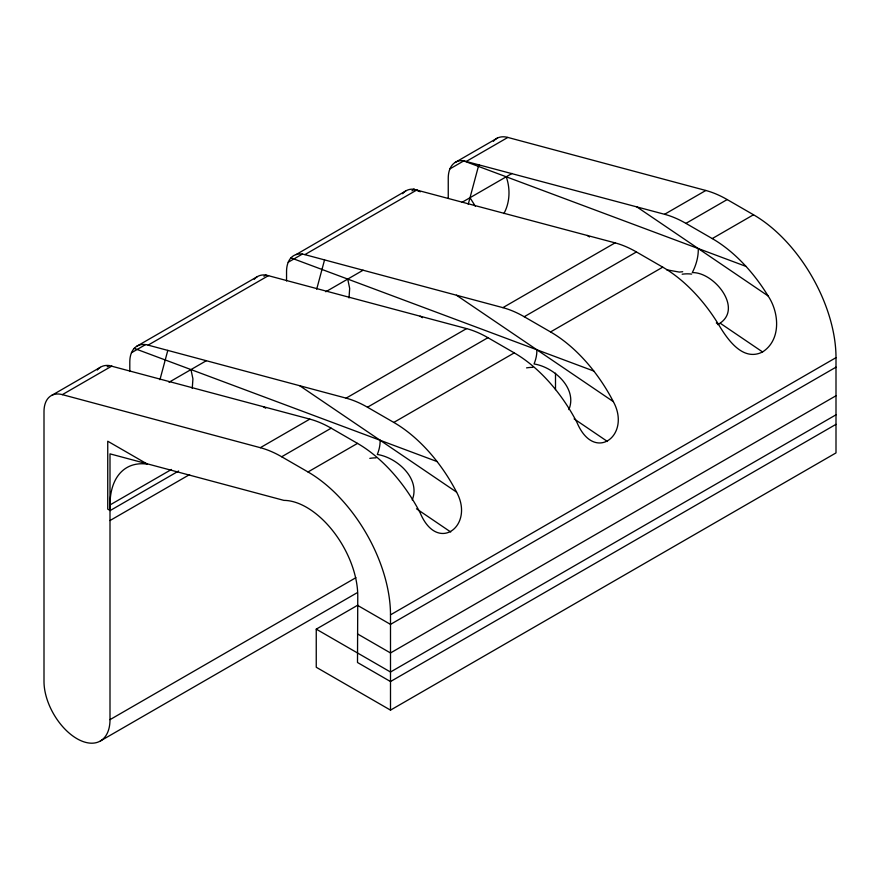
<?xml version="1.0" encoding="UTF-8"?>
<svg xmlns="http://www.w3.org/2000/svg" width="880" height="880" viewBox="0 0 880 880"><rect width="100%" height="100%" fill="white"/><g stroke="black" fill="none" stroke-linecap="round" stroke-linejoin="round"><path stroke-width="1.32" d="M192.258 388.443L192.918 378.884L190.982 369.578M349.008 297.946L349.668 288.387L347.732 279.081M159.94 379.709L167.805 350.372M316.69 289.212L324.555 259.875M468.248 204.259L478.896 164.538M503.91 213.565C509.982 202.411 510.422 188.661 506.242 176.792M412.247 499.917C420.761 478.621 397.034 457.556 377.311 454.465A26.037 15.675 -62.2 0 0 380.105 440.264M568.865 409.607C577.753 388.333 553.817 367.037 534.061 363.968A26.037 15.675 -62.2 0 0 536.855 349.767M402.633 193.71A35.002 20.207 60 0 1 413.501 189.211L615.076 242.869A116.677 67.364 60 0 1 636.427 251.955L662.75 267.157A116.677 67.364 60 0 1 718.564 324.489C727.287 339.141 742.764 361.988 762.564 351.945C781.363 339.933 779.306 312.51 768.064 295.911A116.677 67.364 60 0 0 712.25 238.579L685.927 223.377A116.677 67.364 60 0 0 664.576 214.291L463.001 160.633A35.002 20.207 60 0 0 448.25 178.266L448.25 198.264M97.306 370.04A35.002 20.207 60 0 1 109.296 365.552L309.826 419.111A116.677 67.364 60 0 1 331.177 428.186L357.5 443.388A116.677 67.364 60 0 1 420.288 513.106C437.58 554.191 474.958 525.789 456.588 492.14A116.677 67.364 60 0 0 393.8 422.433L367.477 407.231A116.677 67.364 60 0 0 346.126 398.145L147.026 344.839L145.596 344.597L131.472 352.748M254.265 279.29A35.002 20.207 60 0 1 266.046 275.055L466.576 328.603A116.677 67.364 60 0 1 487.927 337.689L514.25 352.891A116.677 67.364 60 0 1 577.038 422.598C594.33 463.694 631.708 435.281 613.338 401.643A116.677 67.364 60 0 0 550.55 331.936L524.227 316.734A116.677 67.364 60 0 0 502.876 307.648L303.776 254.342L302.346 254.089L288.222 262.24M717.64 324.621C744.766 310.233 714.571 271.92 692.285 272.613A35.453 21.34 -62.2 0 0 698.258 248.567M296.098 254.573L405.68 191.004M100.287 367.334L51.931 395.263M257.037 276.826L136.587 346.368M497.431 138.061L455.18 162.426M107.184 366.773L109.296 365.552M263.934 276.265L266.046 275.055M411.939 190.817L414.546 189.321M449.922 168.883L464.046 160.732M355.916 577.676L110 719.653A46.673 26.95 60 0 1 77 738.705A46.673 26.95 60 0 1 44 681.549L44 411.653A35.002 20.207 60 0 1 62.348 394.636L111.848 366.058M148.148 345.103L268.598 275.561M304.898 254.606L417.098 189.827M466.598 161.249L507.848 137.434L705.826 190.476A116.677 67.364 60 0 1 727.177 199.562L753.5 214.764A116.677 67.364 60 0 1 836 357.654L836 452.914L390.5 710.127L316.25 667.26L316.25 629.145L357.83 605.143M461.989 202.345L512.061 173.426M169.026 382.261L206.36 360.701M325.776 291.764L363.11 270.204M178.64 471.02L110.198 510.543L110 504.955L171.49 469.458M110 520.542L189.596 474.584M62.348 394.636L260.326 447.689L309.826 419.111M346.126 398.145L466.576 328.603M502.876 307.648L615.076 242.869M664.576 214.291L705.826 190.476M260.326 447.689A116.677 67.364 60 0 1 281.677 456.764L331.177 428.186M367.477 407.231L487.927 337.689M524.227 316.734L636.427 251.955M685.927 223.377L727.177 199.562M281.677 456.764L308 471.966L357.5 443.388M393.8 422.433L514.25 352.891M550.55 331.936L662.75 267.157M712.25 238.579L753.5 214.764M100.331 741.015L357.445 592.57M390.5 710.127L390.5 614.856L836 357.654M836 367.18L390.5 624.382L357.5 605.33M836 395.758L390.5 652.96L357.5 633.908M836 414.81L390.5 672.023L316.25 629.145M836 424.336L390.5 681.549L357.5 662.497L357.764 595.958A72.347 41.767 60 0 0 283.888 500.379L110 453.86L110 719.653M682.704 271.722L679.316 272.085L666.743 269.819M463.001 160.633L746.009 266.398M413.501 189.211L420.354 191.774M290.972 257.873L593.802 371.052M134.222 348.37L437.052 461.549M110.198 510.543L107.745 509.124L107.745 441.221L147.455 464.156A81.675 47.157 60 0 0 110 504.955M636.768 206.844L768.064 295.911M720.445 323.378L762.564 351.945M587.268 235.422L589.512 236.94M716.309 322.96L718.564 324.489M456.434 295.207L613.338 401.643M574.123 418.869L607.464 441.496M420.134 316.162L422.4 317.702M299.684 385.704L456.588 492.14M416.493 508.783L450.714 531.993M263.384 406.659L265.65 408.199M470.008 197.714L475.299 206.173M555.5 373.186L555.5 389.664M286.55 280.973L286.55 271.623A35.002 20.207 60 0 1 302.346 254.089M129.8 371.481L129.8 362.12A35.002 20.207 60 0 1 145.596 344.597M308 471.966A116.677 67.364 60 0 1 390.5 614.856M493.405 141.284A35.002 20.207 60 0 1 507.848 137.434M682.154 274.208A49.555 34.144 -48.3 0 1 691.636 274.098M526.559 367.873A54.208 35.695 -48.5 0 1 532.796 367.356M369.809 458.37A54.208 35.695 -48.5 0 1 376.046 457.853"/></g></svg>
